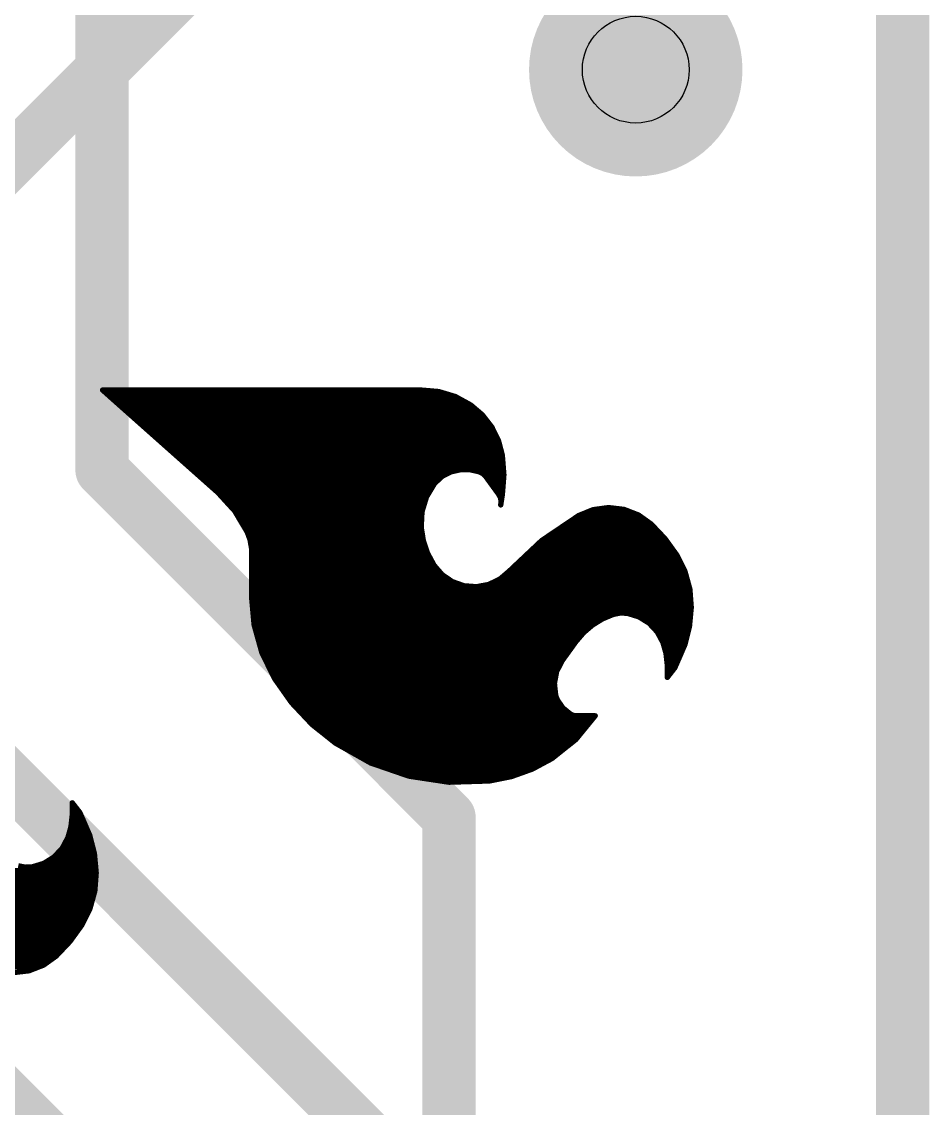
# Model space of a CAD drawing. Extents: x 0 to 108, y -13 to 32.
# Drawn here: x 18.67 to 22.99, y 12.84 to 18.01 of the extents above; entities that cross this region are included whole.
import ezdxf

# ---------------------------------------------------------------- set-up
doc = ezdxf.new("R2010")
doc.units = 0
for name, color, linetype in [('1', 12, 'CONTINUOUS'), ('16', 132, 'CONTINUOUS'), ('18', 110, 'CONTINUOUS'), ('20', 53, 'CONTINUOUS'), ('21', 41, 'CONTINUOUS'), ('22', 40, 'CONTINUOUS'), ('23', 53, 'CONTINUOUS'), ('44', 253, 'CONTINUOUS')]:
    doc.layers.add(name, color=color, linetype=linetype)

# ---------------------------------------------------------------- blocks, each defined once
blk = doc.blocks.new('ROUNDV')
at = {"const_width": 0.5}
blk.add_lwpolyline([(0, -0.25, 1), (0, 0.25, 1), (0, -0.25)], format="xyb", dxfattribs=at)

msp = doc.modelspace()

# ---------------------------------------------------------------- linework, layer by layer
at = {"layer": '1', "const_width": 0.254}
for points in [[(22.86, 30.48), (22.86, 0)], [(18.415, 17.145), (21.59, 20.32)], [(20.701, 12.319), (18.415, 14.605)], [(18.923, 12.573), (18.161, 13.335)]]:
    msp.add_lwpolyline(points, dxfattribs=at)
at = {"layer": '16', "const_width": 0.254}
for points in [[(22.86, 0), (22.86, 30.48)], [(19.05, 15.875), (19.05, 29.21)], [(20.701, 14.224), (19.05, 15.875)], [(20.701, 11.176), (20.701, 14.224)]]:
    msp.add_lwpolyline(points, dxfattribs=at)
at = {"layer": '16', "const_width": 0.127}
for points in [[(19.0949, 15.9199, 1), (19.0051, 15.8301)], [(18.9865, 15.875, 1), (19.1135, 15.875)], [(20.7645, 14.224, 1), (20.6375, 14.224)], [(20.6561, 14.1791, 1), (20.7459, 14.2689)]]:
    msp.add_lwpolyline(points, format="xyb", dxfattribs=at)
at = {"layer": '20', "const_width": 0.254}
msp.add_lwpolyline([(22.86, 0), (22.86, 30.48)], dxfattribs=at)
at = {"layer": '21', "const_width": 0.0127}
for points in [[(19.0525, 16.2623, 1), (19.0525, 16.2495)], [(19.0567, 16.2606, 1), (19.0483, 16.2512)], [(19.081, 16.237, 1), (19.081, 16.2242)], [(20.5694, 16.2622, 1), (20.5684, 16.2496)], [(20.5689, 16.2495, 1), (20.5689, 16.2623)], [(20.6539, 16.255, 1), (20.6502, 16.2429)], [(20.6515, 16.2426, 1), (20.6526, 16.2553)], [(20.713, 16.2242, 1), (20.713, 16.237)], [(20.735, 16.2305, 1), (20.7289, 16.2193)], [(20.7301, 16.2188, 1), (20.7338, 16.231)], [(19.1096, 16.2116, 1), (19.1096, 16.1989)], [(19.1381, 16.1862, 1), (19.1381, 16.1734)], [(20.7679, 16.1989, 1), (20.7679, 16.2116)], [(20.8092, 16.1896, 1), (20.801, 16.18)], [(20.802, 16.1792, 1), (20.8082, 16.1904)], [(20.811, 16.1734, 1), (20.811, 16.1862)], [(19.1667, 16.1608, 1), (19.1667, 16.1481)], [(19.1953, 16.1354, 1), (19.1953, 16.1227)], [(20.8407, 16.1481, 1), (20.8407, 16.1608)], [(20.8651, 16.1417, 1), (20.8551, 16.1339)], [(20.856, 16.133, 1), (20.8642, 16.1427)], [(20.867, 16.1227, 1), (20.867, 16.1354)], [(19.2239, 16.11, 1), (19.2239, 16.0972)], [(19.2525, 16.0846, 1), (19.2525, 16.0719)], [(20.8868, 16.0972, 1), (20.8868, 16.11)], [(20.9102, 16.0836, 1), (20.8988, 16.078)], [(20.8995, 16.0769, 1), (20.9095, 16.0847)], [(20.9058, 16.0719, 1), (20.9058, 16.0846)], [(19.281, 16.0592, 1), (19.281, 16.0465)], [(19.3096, 16.0338, 1), (19.3096, 16.021)], [(20.9184, 16.0465, 1), (20.9184, 16.0592)], [(20.9427, 16.0176, 1), (20.9304, 16.0144)], [(20.9309, 16.021, 1), (20.9309, 16.0338)], [(20.9309, 16.0132, 1), (20.9423, 16.0188)], [(19.3382, 16.0084, 1), (19.3382, 15.9957)], [(19.3668, 15.983, 1), (19.3668, 15.9703)], [(20.9403, 15.9957, 1), (20.9403, 16.0084)], [(20.947, 15.9703, 1), (20.947, 15.983)], [(19.3954, 15.9575, 1), (19.3954, 15.9449)], [(19.424, 15.9322, 1), (19.424, 15.9195)], [(20.9613, 15.9466, 1), (20.9487, 15.9456)], [(20.9489, 15.9445, 1), (20.9611, 15.9477)], [(20.9537, 15.9449, 1), (20.9537, 15.9575)], [(20.9566, 15.9195, 1), (20.9566, 15.9322)], [(19.4525, 15.9068, 1), (19.4525, 15.8941)], [(19.4811, 15.8813, 1), (19.4811, 15.8687)], [(20.7098, 15.8735, 1), (20.7126, 15.8611)], [(20.7141, 15.8616, 1), (20.7083, 15.873)], [(20.7457, 15.8687, 1), (20.7457, 15.8813)], [(20.7557, 15.8836, 1), (20.7557, 15.8709)], [(20.7571, 15.871, 1), (20.7543, 15.8834)], [(20.8027, 15.8834, 1), (20.7999, 15.871)], [(20.8013, 15.8709, 1), (20.8013, 15.8836)], [(20.8113, 15.8813, 1), (20.8113, 15.8687)], [(20.8488, 15.8729, 1), (20.8428, 15.8617)], [(20.8444, 15.8611, 1), (20.8472, 15.8735)], [(20.8674, 15.8627, 1), (20.8583, 15.8539)], [(20.8599, 15.8527, 1), (20.8658, 15.8639)], [(20.9586, 15.8941, 1), (20.9586, 15.9068)], [(20.9606, 15.8687, 1), (20.9606, 15.8813)], [(19.5097, 15.8559, 1), (19.5097, 15.8433)], [(19.5383, 15.8306, 1), (19.5383, 15.8179)], [(20.628, 15.816, 1), (20.6368, 15.8068)], [(20.6378, 15.8081, 1), (20.627, 15.8147)], [(20.6458, 15.8179, 1), (20.6458, 15.8306)], [(20.6649, 15.8507, 1), (20.6706, 15.8394)], [(20.6721, 15.8405, 1), (20.6634, 15.8497)], [(20.6766, 15.8433, 1), (20.6766, 15.8559)], [(20.8713, 15.8559, 1), (20.8713, 15.8433)], [(20.8814, 15.8482, 1), (20.8712, 15.8408)], [(20.8718, 15.8401, 1), (20.8808, 15.8489)], [(20.891, 15.8306, 1), (20.891, 15.8179)], [(20.9687, 15.8516, 1), (20.956, 15.8526)], [(20.956, 15.8516, 1), (20.9687, 15.8526)], [(20.9602, 15.8179, 1), (20.9602, 15.8306)], [(20.9622, 15.8433, 1), (20.9622, 15.8559)], [(19.5669, 15.8051, 1), (19.5669, 15.7925)], [(19.5955, 15.7797, 1), (19.5955, 15.7671)], [(19.6059, 15.7726, 1), (19.5965, 15.764)], [(19.597, 15.7636, 1), (19.6054, 15.773)], [(20.6095, 15.7671, 1), (20.6095, 15.7797)], [(20.6248, 15.7925, 1), (20.6248, 15.8051)], [(20.9095, 15.8051, 1), (20.9095, 15.7925)], [(20.9279, 15.7797, 1), (20.9279, 15.7671)], [(20.9428, 15.7636, 1), (20.9316, 15.7576)], [(20.9321, 15.7569, 1), (20.9423, 15.7643)], [(20.9613, 15.7571, 1), (20.9487, 15.7591)], [(20.9487, 15.7586, 1), (20.9613, 15.7576)], [(20.9562, 15.7671, 1), (20.9562, 15.7797)], [(20.9582, 15.7925, 1), (20.9582, 15.8051)], [(19.6198, 15.7544, 1), (19.6198, 15.7417)], [(19.6431, 15.7289, 1), (19.6431, 15.7163)], [(20.5864, 15.7163, 1), (20.5864, 15.7289)], [(20.5887, 15.7513, 1), (20.5996, 15.7447)], [(20.6003, 15.7461, 1), (20.5881, 15.7498)], [(20.5942, 15.7417, 1), (20.5942, 15.7544)], [(20.944, 15.7544, 1), (20.944, 15.7417)], [(20.9518, 15.7462, 1), (20.9394, 15.7437)], [(20.94, 15.7419, 1), (20.9512, 15.7479)], [(20.9411, 15.7108, 1), (20.9537, 15.7088)], [(20.9411, 15.7104, 1), (20.9537, 15.7092)], [(20.9486, 15.7289, 1), (20.9486, 15.7163)], [(20.9554, 15.7269, 1), (20.9428, 15.7281)], [(20.9429, 15.7262, 1), (20.9553, 15.7288)], [(20.9494, 15.7163, 1), (20.9494, 15.7289)], [(20.9534, 15.7417, 1), (20.9534, 15.7544)], [(19.6663, 15.7035, 1), (19.6663, 15.6909)], [(19.6862, 15.6847, 1), (19.6753, 15.6783)], [(19.6761, 15.6772, 1), (19.6854, 15.6858)], [(19.6865, 15.6782, 1), (19.6865, 15.6655)], [(20.5789, 15.6768, 1), (20.5662, 15.6775)], [(20.5665, 15.679, 1), (20.5786, 15.6753)], [(20.5723, 15.6655, 1), (20.5723, 15.6782)], [(20.5787, 15.6909, 1), (20.5787, 15.7035)], [(21.3158, 15.6649, 1), (21.3206, 15.6531)], [(21.3218, 15.6537, 1), (21.3146, 15.6643)], [(21.3497, 15.6782, 1), (21.3497, 15.6655)], [(21.3861, 15.6933, 1), (21.3878, 15.6807)], [(21.3893, 15.6811, 1), (21.3845, 15.6928)], [(21.4612, 15.7032, 1), (21.4597, 15.6906)], [(21.4613, 15.6906, 1), (21.4596, 15.7032)], [(21.5364, 15.6942, 1), (21.5318, 15.6823)], [(21.5334, 15.682, 1), (21.5349, 15.6946)], [(21.5768, 15.6655, 1), (21.5768, 15.6782)], [(21.607, 15.6667, 1), (21.5996, 15.6564)], [(21.601, 15.6556, 1), (21.6056, 15.6675)], [(19.7016, 15.6527, 1), (19.7016, 15.6401)], [(19.7167, 15.6273, 1), (19.7167, 15.6147)], [(20.5752, 15.6042, 1), (20.5626, 15.6022)], [(20.5626, 15.6035, 1), (20.5752, 15.6029)], [(20.5698, 15.6147, 1), (20.5698, 15.6273)], [(20.571, 15.6401, 1), (20.571, 15.6527)], [(21.2619, 15.6273, 1), (21.2619, 15.6147)], [(21.2995, 15.6527, 1), (21.2995, 15.6401)], [(21.6245, 15.6401, 1), (21.6245, 15.6527)], [(21.6683, 15.6228, 1), (21.6591, 15.614)], [(21.66, 15.6132, 1), (21.6674, 15.6236)], [(21.6601, 15.6147, 1), (21.6601, 15.6273)], [(19.7318, 15.602, 1), (19.7318, 15.5893)], [(19.7469, 15.5825, 1), (19.7349, 15.5781)], [(19.7354, 15.5771, 1), (19.7464, 15.5835)], [(19.7446, 15.5766, 1), (19.7446, 15.5639)], [(19.7537, 15.5511, 1), (19.7537, 15.5385)], [(20.5701, 15.5893, 1), (20.5701, 15.602)], [(20.5742, 15.5639, 1), (20.5742, 15.5766)], [(20.5782, 15.5385, 1), (20.5782, 15.5511)], [(21.1489, 15.5511, 1), (21.1489, 15.5385)], [(21.1866, 15.5766, 1), (21.1866, 15.5639)], [(21.2242, 15.602, 1), (21.2242, 15.5893)], [(21.6853, 15.5893, 1), (21.6853, 15.602)], [(21.7093, 15.5639, 1), (21.7093, 15.5766)], [(21.7347, 15.5525, 1), (21.7244, 15.5451)], [(21.7249, 15.5444, 1), (21.7342, 15.5532)], [(21.7325, 15.5385, 1), (21.7325, 15.5511)], [(19.7606, 15.5442, 1), (19.7481, 15.542)], [(19.7484, 15.5409, 1), (19.7603, 15.5452)], [(19.7585, 15.5258, 1), (19.7585, 15.5131)], [(19.7676, 15.5041, 1), (19.7549, 15.5041)], [(19.7549, 15.503, 1), (19.7675, 15.5052)], [(19.7612, 15.5004, 1), (19.7612, 15.4877)], [(20.585, 15.5419, 1), (20.573, 15.5379)], [(20.5727, 15.5389, 1), (20.5852, 15.5409)], [(20.5859, 15.5131, 1), (20.5859, 15.5258)], [(20.5945, 15.4877, 1), (20.5945, 15.5004)], [(21.0932, 15.5004, 1), (21.0932, 15.4877)], [(21.1201, 15.5258, 1), (21.1201, 15.5131)], [(21.1388, 15.5456, 1), (21.1459, 15.5351)], [(21.1467, 15.5358, 1), (21.138, 15.545)], [(21.7508, 15.5131, 1), (21.7508, 15.5258)], [(21.7691, 15.4877, 1), (21.7691, 15.5004)], [(19.7612, 15.4749, 1), (19.7612, 15.4623)], [(19.7612, 15.4496, 1), (19.7612, 15.4369)], [(20.6051, 15.4822, 1), (20.5939, 15.4762)], [(20.5935, 15.4772, 1), (20.6055, 15.4812)], [(20.6052, 15.4623, 1), (20.6052, 15.4749)], [(20.6189, 15.4369, 1), (20.6189, 15.4496)], [(21.0393, 15.4496, 1), (21.0393, 15.4369)], [(21.0662, 15.4749, 1), (21.0662, 15.4623)], [(21.7913, 15.4739, 1), (21.7799, 15.4683)], [(21.7804, 15.4674, 1), (21.7908, 15.4748)], [(21.7868, 15.4623, 1), (21.7868, 15.4749)], [(21.7995, 15.4369, 1), (21.7995, 15.4496)], [(19.7612, 15.4242, 1), (19.7612, 15.4115)], [(19.7612, 15.3987, 1), (19.7612, 15.3861)], [(20.6347, 15.4269, 1), (20.6251, 15.4187)], [(20.6243, 15.4198, 1), (20.6355, 15.4258)], [(20.6342, 15.4115, 1), (20.6342, 15.4242)], [(20.656, 15.3861, 1), (20.656, 15.3987)], [(20.9851, 15.3987, 1), (20.9851, 15.3861)], [(20.9836, 15.3995, 1), (20.9924, 15.3903)], [(20.9921, 15.3901, 1), (20.9839, 15.3997)], [(21.0123, 15.4242, 1), (21.0123, 15.4115)], [(21.8121, 15.4115, 1), (21.8121, 15.4242)], [(21.8305, 15.3948, 1), (21.8183, 15.3914)], [(21.8187, 15.3903, 1), (21.8301, 15.3959)], [(21.8246, 15.3861, 1), (21.8246, 15.3987)], [(19.7612, 15.3734, 1), (19.7612, 15.3607)], [(19.7612, 15.348, 1), (19.7612, 15.3353)], [(20.6719, 15.3832, 1), (20.6648, 15.3727)], [(20.6635, 15.3738, 1), (20.6732, 15.3821)], [(20.6844, 15.3607, 1), (20.6844, 15.3734)], [(20.7192, 15.3506, 1), (20.715, 15.3386)], [(20.7135, 15.3394, 1), (20.7207, 15.3498)], [(20.7256, 15.3353, 1), (20.7256, 15.348)], [(20.9117, 15.348, 1), (20.9117, 15.3353)], [(20.9389, 15.3614, 1), (20.9472, 15.3517)], [(20.9458, 15.3508, 1), (20.9403, 15.3623)], [(20.9553, 15.3734, 1), (20.9553, 15.3607)], [(21.8316, 15.3607, 1), (21.8316, 15.3734)], [(21.8386, 15.3353, 1), (21.8386, 15.348)], [(19.7612, 15.3225, 1), (19.7612, 15.3099)], [(19.7612, 15.2972, 1), (19.7612, 15.2845)], [(20.7733, 15.3313, 1), (20.7723, 15.3186)], [(20.7707, 15.319, 1), (20.7749, 15.3309)], [(20.8305, 15.3266, 1), (20.8328, 15.3141)], [(20.8312, 15.314, 1), (20.8322, 15.3267)], [(20.887, 15.3369, 1), (20.8925, 15.3254)], [(20.8909, 15.3249, 1), (20.8886, 15.3374)], [(21.8539, 15.3096, 1), (21.8412, 15.3086)], [(21.8415, 15.3074, 1), (21.8537, 15.3108)], [(21.8456, 15.3099, 1), (21.8456, 15.3225)], [(21.849, 15.2845, 1), (21.849, 15.2972)], [(19.7675, 15.2761, 1), (19.7549, 15.2749)], [(19.7549, 15.2755, 1), (19.7676, 15.2755)], [(19.7621, 15.2718, 1), (19.7621, 15.2591)], [(19.7644, 15.2463, 1), (19.7644, 15.2337)], [(21.8509, 15.2591, 1), (21.8509, 15.2718)], [(21.8528, 15.2337, 1), (21.8528, 15.2463)], [(19.7667, 15.221, 1), (19.7667, 15.2083)], [(19.7691, 15.1956, 1), (19.7691, 15.1829)], [(21.4821, 15.1953, 1), (21.4845, 15.1829)], [(21.4857, 15.1832, 1), (21.4809, 15.195)], [(21.4838, 15.1829, 1), (21.4838, 15.1956)], [(21.5163, 15.202, 1), (21.5158, 15.1893)], [(21.5173, 15.1894, 1), (21.5148, 15.2018)], [(21.5512, 15.2003, 1), (21.5476, 15.1881)], [(21.5491, 15.1879, 1), (21.5497, 15.2005)], [(21.566, 15.1956, 1), (21.566, 15.1829)], [(21.8605, 15.2216, 1), (21.8479, 15.2228)], [(21.8479, 15.2217, 1), (21.8605, 15.2227)], [(21.8511, 15.1829, 1), (21.8511, 15.1956)], [(21.8535, 15.2083, 1), (21.8535, 15.221)], [(19.7714, 15.1701, 1), (19.7714, 15.1575)], [(19.7797, 15.1409, 1), (19.7675, 15.1375)], [(19.7673, 15.1386, 1), (19.7799, 15.1398)], [(19.7738, 15.1448, 1), (19.7738, 15.1321)], [(21.381, 15.1437, 1), (21.3876, 15.1329)], [(21.3884, 15.1335, 1), (21.3802, 15.1431)], [(21.3845, 15.1321, 1), (21.3845, 15.1448)], [(21.4293, 15.1735, 1), (21.4342, 15.1618)], [(21.4256, 15.1575, 1), (21.4256, 15.1701)], [(21.4351, 15.1622, 1), (21.4285, 15.173)], [(21.6078, 15.183, 1), (21.6011, 15.1722)], [(21.6026, 15.1715, 1), (21.6063, 15.1837)], [(21.6267, 15.1701, 1), (21.6267, 15.1575)], [(21.6579, 15.1516, 1), (21.6486, 15.1429)], [(21.6499, 15.1419, 1), (21.6566, 15.1527)], [(21.6616, 15.1448, 1), (21.6616, 15.1321)], [(21.8518, 15.1306, 1), (21.8395, 15.1337)], [(21.8462, 15.1321, 1), (21.8462, 15.1448)], [(21.8487, 15.1575, 1), (21.8487, 15.1701)], [(19.7809, 15.1194, 1), (19.7809, 15.1067)], [(19.788, 15.0939, 1), (19.788, 15.0813)], [(21.3296, 15.0813, 1), (21.3296, 15.0939)], [(21.3378, 15.1068, 1), (21.346, 15.0971)], [(21.3467, 15.0978, 1), (21.3371, 15.1061)], [(21.3548, 15.1067, 1), (21.3548, 15.1194)], [(21.6853, 15.1194, 1), (21.6853, 15.1067)], [(21.6981, 15.1082, 1), (21.6869, 15.1023)], [(21.6879, 15.1009, 1), (21.6972, 15.1096)], [(21.7019, 15.0939, 1), (21.7019, 15.0813)], [(21.8345, 15.0813, 1), (21.8345, 15.0939)], [(21.8393, 15.1328, 1), (21.852, 15.1315)], [(21.8409, 15.1067, 1), (21.8409, 15.1194)], [(19.7951, 15.0686, 1), (19.7951, 15.0559)], [(19.8022, 15.0432, 1), (19.8022, 15.0305)], [(21.289, 15.0305, 1), (21.289, 15.0432)], [(21.3007, 15.0637, 1), (21.3103, 15.0555)], [(21.3106, 15.0559, 1), (21.3004, 15.0633)], [(21.3077, 15.0559, 1), (21.3077, 15.0686)], [(21.7154, 15.0686, 1), (21.7154, 15.0559)], [(21.7256, 15.0562, 1), (21.7134, 15.0528)], [(21.7139, 15.0515, 1), (21.7251, 15.0575)], [(21.7245, 15.0432, 1), (21.7245, 15.0305)], [(21.8175, 15.0459, 1), (21.8299, 15.0429)], [(21.8295, 15.0418, 1), (21.8179, 15.047)], [(21.8203, 15.0305, 1), (21.8203, 15.0432)], [(21.8282, 15.0559, 1), (21.8282, 15.0686)], [(19.8093, 15.0177, 1), (19.8093, 15.0051)], [(19.8161, 15.0101, 1), (19.8047, 15.0046)], [(19.8043, 15.0056, 1), (19.8165, 15.009)], [(19.8208, 14.9924, 1), (19.8208, 14.9797)], [(21.2524, 14.9797, 1), (21.2524, 14.9924)], [(21.2707, 15.0051, 1), (21.2707, 15.0177)], [(21.7317, 15.0177, 1), (21.7317, 15.0051)], [(21.7403, 15.004, 1), (21.7277, 15.0026)], [(21.7279, 15.0016, 1), (21.7401, 15.005)], [(21.7359, 14.9924, 1), (21.7359, 14.9797)], [(21.7925, 14.9884, 1), (21.8041, 14.9834)], [(21.8041, 14.9834, 1), (21.7925, 14.9884)], [(21.7983, 14.9797, 1), (21.7983, 14.9924)], [(21.8077, 15.0241, 1), (21.8193, 15.0189)], [(21.8193, 15.019, 1), (21.8077, 15.024)], [(21.8092, 15.0051, 1), (21.8092, 15.0177)], [(19.8332, 14.967, 1), (19.8332, 14.9543)], [(19.8456, 14.9415, 1), (19.8456, 14.9289)], [(21.2226, 14.9289, 1), (21.2226, 14.9415)], [(21.2344, 14.9719, 1), (21.2446, 14.9645)], [(21.2452, 14.9653, 1), (21.2338, 14.9711)], [(21.2356, 14.9543, 1), (21.2356, 14.967)], [(21.7388, 14.967, 1), (21.7388, 14.9543)], [(21.7463, 14.9504, 1), (21.7336, 14.9504)], [(21.7336, 14.9497, 1), (21.7462, 14.9511)], [(21.7399, 14.9415, 1), (21.7399, 14.9289)], [(21.7704, 14.938, 1), (21.782, 14.9329)], [(21.7812, 14.9316, 1), (21.7712, 14.9394)], [(21.776, 14.9289, 1), (21.776, 14.9415)], [(21.7872, 14.9543, 1), (21.7872, 14.967)], [(19.858, 14.9162, 1), (19.858, 14.9035)], [(19.8704, 14.8908, 1), (19.8704, 14.8781)], [(19.8756, 14.888, 1), (19.8652, 14.8806)], [(19.8647, 14.8815, 1), (19.8761, 14.8871)], [(21.2077, 14.9198, 1), (21.219, 14.914)], [(21.2196, 14.9158, 1), (21.2071, 14.9181)], [(21.2073, 14.8781, 1), (21.2073, 14.8908)], [(21.212, 14.9035, 1), (21.212, 14.9162)], [(21.7399, 14.9162, 1), (21.7399, 14.9035)], [(21.7463, 14.8895, 1), (21.7336, 14.8895)], [(21.7354, 14.894, 1), (21.7444, 14.885)], [(21.7336, 14.8894, 1), (21.7463, 14.8894)], [(21.7336, 14.8894, 1), (21.7463, 14.8894)], [(21.7374, 14.8959, 1), (21.7474, 14.8881)], [(21.7469, 14.8875, 1), (21.7379, 14.8965)], [(21.7562, 14.9035, 1), (21.7562, 14.9162)], [(19.8883, 14.8653, 1), (19.8883, 14.8527)], [(19.9062, 14.8399, 1), (19.9062, 14.8273)], [(21.2092, 14.861, 1), (21.1965, 14.8597)], [(21.1966, 14.8615, 1), (21.2091, 14.8592)], [(21.203, 14.8527, 1), (21.203, 14.8653)], [(21.2057, 14.8273, 1), (21.2057, 14.8399)], [(19.9241, 14.8146, 1), (19.9241, 14.8019)], [(19.9421, 14.7891, 1), (19.9421, 14.7765)], [(21.215, 14.8053, 1), (21.203, 14.8009)], [(21.2027, 14.8024, 1), (21.2153, 14.8038)], [(21.2085, 14.8019, 1), (21.2085, 14.8146)], [(21.2218, 14.7863, 1), (21.2114, 14.7791)], [(21.2106, 14.7805, 1), (21.2226, 14.7849)], [(21.2166, 14.7765, 1), (21.2166, 14.7891)], [(19.9567, 14.7729, 1), (19.9475, 14.7642)], [(19.9469, 14.7649, 1), (19.9573, 14.7722)], [(19.9626, 14.7637, 1), (19.9626, 14.7511)], [(19.9866, 14.7384, 1), (19.9866, 14.7257)], [(21.234, 14.7511, 1), (21.234, 14.7637)], [(21.2474, 14.7488, 1), (21.2394, 14.7389)], [(21.2381, 14.7402, 1), (21.2486, 14.7474)], [(21.2581, 14.7257, 1), (21.2581, 14.7384)], [(20.0105, 14.7129, 1), (20.0105, 14.7003)], [(20.0344, 14.6875, 1), (20.0344, 14.6749)], [(21.2826, 14.72, 1), (21.2776, 14.7084)], [(21.2761, 14.7093, 1), (21.2841, 14.7191)], [(21.2944, 14.7148, 1), (21.2927, 14.7022)], [(21.2911, 14.7026, 1), (21.2961, 14.7143)], [(21.3081, 14.7128, 1), (21.3081, 14.7002)], [(21.3072, 14.7002, 1), (21.309, 14.7128)], [(21.3074, 14.7003, 1), (21.3074, 14.7129)], [(21.3763, 14.6749, 1), (21.3763, 14.6875)], [(21.4019, 14.7025, 1), (21.3921, 14.7105)], [(21.397, 14.7002, 1), (21.397, 14.7128)], [(20.0533, 14.6704, 1), (20.0453, 14.6605)], [(20.0447, 14.6611, 1), (20.0539, 14.6698)], [(20.0614, 14.6622, 1), (20.0614, 14.6495)], [(20.0932, 14.6367, 1), (20.0932, 14.6241)], [(21.3347, 14.6241, 1), (21.3347, 14.6367)], [(21.3555, 14.6495, 1), (21.3555, 14.6622)], [(20.125, 14.6113, 1), (20.125, 14.5987)], [(20.1567, 14.586, 1), (20.1567, 14.5733)], [(20.1631, 14.5825, 1), (20.1569, 14.5715)], [(20.156, 14.572, 1), (20.164, 14.582)], [(21.2869, 14.5733, 1), (21.2869, 14.586)], [(21.3, 14.598, 1), (21.3098, 14.5899)], [(21.3089, 14.589, 1), (21.301, 14.5989)], [(21.314, 14.5987, 1), (21.314, 14.6113)], [(20.2005, 14.5606, 1), (20.2005, 14.5479)], [(20.2456, 14.5351, 1), (20.2456, 14.5225)], [(21.2232, 14.5225, 1), (21.2232, 14.5351)], [(21.2551, 14.5479, 1), (21.2551, 14.5606)], [(20.2907, 14.5098, 1), (20.2907, 14.4971)], [(20.3301, 14.4883, 1), (20.326, 14.4763)], [(20.325, 14.4768, 1), (20.3312, 14.4879)], [(20.3406, 14.4844, 1), (20.3406, 14.4717)], [(21.1441, 14.4717, 1), (21.1441, 14.4844)], [(21.1872, 14.5083, 1), (21.1952, 14.4983)], [(21.1942, 14.4977, 1), (21.1882, 14.5089)], [(21.1913, 14.4971, 1), (21.1913, 14.5098)], [(20.4144, 14.4589, 1), (20.4144, 14.4463)], [(20.4882, 14.4336, 1), (20.4882, 14.4209)], [(20.5114, 14.4258, 1), (20.5095, 14.4132)], [(20.5084, 14.4135, 1), (20.5125, 14.4255)], [(20.9958, 14.4233, 1), (21.0001, 14.4114)], [(20.9992, 14.4111, 1), (20.9967, 14.4236)], [(21.0254, 14.4209, 1), (21.0254, 14.4336)], [(21.0948, 14.4588, 1), (21.1008, 14.4476)], [(21.0999, 14.4472, 1), (21.0956, 14.4591)], [(21.0962, 14.4463, 1), (21.0962, 14.4589)], [(20.6276, 14.4082, 1), (20.6276, 14.3955)], [(20.701, 14.397, 1), (20.7014, 14.3843)], [(20.7002, 14.3844, 1), (20.7021, 14.3969)], [(20.8928, 14.4029, 1), (20.8952, 14.3905)], [(20.8942, 14.3904, 1), (20.8938, 14.403)], [(20.9197, 14.3955, 1), (20.9197, 14.4082)]]:
    msp.add_lwpolyline(points, format="xyb", dxfattribs=at)
at = {"layer": '21', "const_width": 0.0254}
for points in [[(20.5689, 16.2559), (19.0525, 16.2559)], [(19.0525, 16.2559), (19.6012, 15.7683)], [(19.081, 16.2306), (20.713, 16.2306)], [(20.652, 16.2489), (20.5689, 16.2559)], [(20.7319, 16.2249), (20.652, 16.2489)], [(20.8051, 16.1848), (20.7319, 16.2249)], [(19.1096, 16.2052), (20.7679, 16.2052)], [(19.1381, 16.1798), (20.811, 16.1798)], [(20.8601, 16.1378), (20.8051, 16.1848)], [(19.1667, 16.1544), (20.8407, 16.1544)], [(19.1953, 16.129), (20.867, 16.129)], [(20.9045, 16.0808), (20.8601, 16.1378)], [(19.2239, 16.1036), (20.8868, 16.1036)], [(19.2525, 16.0782), (20.9058, 16.0782)], [(20.9366, 16.016), (20.9045, 16.0808)], [(19.281, 16.0528), (20.9184, 16.0528)], [(19.3096, 16.0274), (20.9309, 16.0274)], [(20.955, 15.9461), (20.9366, 16.016)], [(19.3382, 16.002), (20.9403, 16.002)], [(19.3668, 15.9766), (20.947, 15.9766)], [(19.3954, 15.9512), (20.9537, 15.9512)], [(19.424, 15.9258), (20.9566, 15.9258)], [(20.9624, 15.8521), (20.955, 15.9461)], [(19.4525, 15.9004), (20.9586, 15.9004)], [(19.4811, 15.875), (20.7457, 15.875)], [(20.6678, 15.8451), (20.7112, 15.8673)], [(20.7112, 15.8673), (20.7557, 15.8772)], [(20.7557, 15.8772), (20.8013, 15.8772)], [(20.8013, 15.8772), (20.8458, 15.8673)], [(20.8113, 15.875), (20.9606, 15.875)], [(20.8458, 15.8673), (20.8629, 15.8583)], [(20.8629, 15.8583), (20.8763, 15.8445)], [(19.5097, 15.8496), (20.6766, 15.8496)], [(19.5383, 15.8242), (20.6458, 15.8242)], [(20.5942, 15.748), (20.6324, 15.8114)], [(20.6324, 15.8114), (20.6678, 15.8451)], [(20.8713, 15.8496), (20.9622, 15.8496)], [(20.8763, 15.8445), (20.9372, 15.7606)], [(20.891, 15.8242), (20.9602, 15.8242)], [(20.955, 15.7581), (20.9624, 15.8521)], [(19.5669, 15.7988), (20.6248, 15.7988)], [(19.5955, 15.7734), (20.6095, 15.7734)], [(19.6012, 15.7683), (19.6807, 15.6815)], [(20.9095, 15.7988), (20.9582, 15.7988)], [(20.9279, 15.7734), (20.9562, 15.7734)], [(20.9372, 15.7606), (20.9456, 15.7449)], [(20.9474, 15.7098), (20.955, 15.7581)], [(19.6198, 15.748), (20.5942, 15.748)], [(19.6431, 15.7226), (20.5864, 15.7226)], [(20.5726, 15.6772), (20.5942, 15.748)], [(20.944, 15.748), (20.9534, 15.748)], [(20.9456, 15.7449), (20.9491, 15.7275)], [(20.9491, 15.7275), (20.9474, 15.7098)], [(20.9486, 15.7226), (20.9494, 15.7226)], [(19.6663, 15.6972), (20.5787, 15.6972)], [(19.6807, 15.6815), (19.7409, 15.5803)], [(19.6865, 15.6718), (20.5723, 15.6718)], [(20.5689, 15.6032), (20.5726, 15.6772)], [(21.3182, 15.659), (21.1424, 15.5404)], [(21.3869, 15.687), (21.3182, 15.659)], [(21.3497, 15.6718), (21.5768, 15.6718)], [(21.4604, 15.6969), (21.3869, 15.687)], [(21.5341, 15.6883), (21.4604, 15.6969)], [(21.6033, 15.6615), (21.5341, 15.6883)], [(21.6637, 15.6184), (21.6033, 15.6615)], [(19.7016, 15.6464), (20.571, 15.6464)], [(19.7167, 15.621), (20.5698, 15.621)], [(20.579, 15.5399), (20.5689, 15.6032)], [(21.2619, 15.621), (21.6601, 15.621)], [(21.2995, 15.6464), (21.6245, 15.6464)], [(21.7296, 15.5488), (21.6637, 15.6184)], [(19.7318, 15.5956), (20.5701, 15.5956)], [(19.7409, 15.5803), (19.7544, 15.5431)], [(19.7446, 15.5702), (20.5742, 15.5702)], [(19.7537, 15.5448), (20.5782, 15.5448)], [(21.1489, 15.5448), (21.7325, 15.5448)], [(21.1866, 15.5702), (21.7093, 15.5702)], [(21.2242, 15.5956), (21.6853, 15.5956)], [(21.7856, 15.4711), (21.7296, 15.5488)], [(19.7544, 15.5431), (19.7612, 15.5041)], [(19.7585, 15.5194), (20.5859, 15.5194)], [(19.7612, 15.5041), (19.7612, 15.2755)], [(19.7612, 15.494), (20.5945, 15.494)], [(20.5995, 15.4792), (20.579, 15.5399)], [(21.1424, 15.5404), (20.988, 15.3949)], [(21.0932, 15.494), (21.7691, 15.494)], [(21.1201, 15.5194), (21.7508, 15.5194)], [(19.7612, 15.4686), (20.6052, 15.4686)], [(19.7612, 15.4432), (20.6189, 15.4432)], [(20.6299, 15.4228), (20.5995, 15.4792)], [(21.0393, 15.4432), (21.7995, 15.4432)], [(21.0662, 15.4686), (21.7868, 15.4686)], [(21.8244, 15.3931), (21.7856, 15.4711)], [(19.7612, 15.4178), (20.6342, 15.4178)], [(19.7612, 15.3924), (20.656, 15.3924)], [(20.6684, 15.378), (20.6299, 15.4228)], [(20.988, 15.3949), (20.9431, 15.3566)], [(20.9851, 15.3924), (21.8246, 15.3924)], [(21.0123, 15.4178), (21.8121, 15.4178)], [(21.8476, 15.3091), (21.8244, 15.3931)], [(19.7612, 15.367), (20.6844, 15.367)], [(19.7612, 15.3416), (20.7256, 15.3416)], [(20.7171, 15.3446), (20.6684, 15.378)], [(20.7728, 15.325), (20.7171, 15.3446)], [(20.9431, 15.3566), (20.8897, 15.3311)], [(20.9117, 15.3416), (21.8386, 15.3416)], [(20.9553, 15.367), (21.8316, 15.367)], [(19.7612, 15.3162), (21.8456, 15.3162)], [(19.7612, 15.2908), (21.849, 15.2908)], [(20.8317, 15.3204), (20.7728, 15.325)], [(20.8897, 15.3311), (20.8317, 15.3204)], [(21.8542, 15.2222), (21.8476, 15.3091)], [(19.7612, 15.2755), (19.7736, 15.1392)], [(19.7621, 15.2654), (21.8509, 15.2654)], [(19.7644, 15.24), (21.8528, 15.24)], [(19.7667, 15.2146), (21.8535, 15.2146)], [(19.7691, 15.1892), (21.4838, 15.1892)], [(21.4318, 15.1676), (21.4833, 15.1891)], [(21.4833, 15.1891), (21.516, 15.1956)], [(21.516, 15.1956), (21.5494, 15.1942)], [(21.5494, 15.1942), (21.6044, 15.1776)], [(21.566, 15.1892), (21.8511, 15.1892)], [(21.8457, 15.1322), (21.8542, 15.2222)], [(19.7714, 15.1638), (21.4256, 15.1638)], [(19.7736, 15.1392), (19.8104, 15.0073)], [(19.7738, 15.1384), (21.3845, 15.1384)], [(21.3419, 15.102), (21.3843, 15.1383)], [(21.3843, 15.1383), (21.4318, 15.1676)], [(21.6044, 15.1776), (21.6533, 15.1473)], [(21.6267, 15.1638), (21.8487, 15.1638)], [(21.6533, 15.1473), (21.6925, 15.1053)], [(21.6616, 15.1384), (21.8462, 15.1384)], [(21.8237, 15.0444), (21.8457, 15.1322)], [(19.7809, 15.113), (21.3548, 15.113)], [(19.788, 15.0876), (21.3296, 15.0876)], [(21.3055, 15.0596), (21.3419, 15.102)], [(21.6853, 15.113), (21.8409, 15.113)], [(21.6925, 15.1053), (21.7195, 15.0545)], [(21.7019, 15.0876), (21.8345, 15.0876)], [(19.7951, 15.0622), (21.3077, 15.0622)], [(19.8022, 15.0368), (21.289, 15.0368)], [(21.2395, 14.9682), (21.3055, 15.0596)], [(21.7154, 15.0622), (21.8282, 15.0622)], [(21.7195, 15.0545), (21.734, 15.0033)], [(21.7245, 15.0368), (21.8203, 15.0368)], [(21.8135, 15.0215), (21.8237, 15.0444)], [(19.8093, 15.0114), (21.2707, 15.0114)], [(19.8104, 15.0073), (19.8704, 14.8843)], [(19.8208, 14.986), (21.2524, 14.986)], [(21.7317, 15.0114), (21.8092, 15.0114)], [(21.734, 15.0033), (21.7399, 14.9504)], [(21.7359, 14.986), (21.7983, 14.986)], [(21.7762, 14.9355), (21.7983, 14.9859)], [(21.7983, 14.9859), (21.8135, 15.0215)], [(19.8332, 14.9606), (21.2356, 14.9606)], [(19.8456, 14.9352), (21.2226, 14.9352)], [(21.2133, 14.9169), (21.2395, 14.9682)], [(21.7388, 14.9606), (21.7872, 14.9606)], [(21.7399, 14.9504), (21.7399, 14.8894)], [(21.7399, 14.9352), (21.776, 14.9352)], [(21.7424, 14.892), (21.7762, 14.9355)], [(19.858, 14.9098), (21.212, 14.9098)], [(19.8704, 14.8844), (21.2073, 14.8844)], [(19.8704, 14.8843), (19.9521, 14.7686)], [(21.2029, 14.8603), (21.2133, 14.9169)], [(21.7399, 14.9098), (21.7562, 14.9098)], [(21.7399, 14.8895), (21.7424, 14.892)], [(21.7399, 14.8894), (21.7399, 14.8895)], [(19.8883, 14.859), (21.203, 14.859)], [(19.9062, 14.8336), (21.2057, 14.8336)], [(21.209, 14.8031), (21.2029, 14.8603)], [(19.9241, 14.8082), (21.2085, 14.8082)], [(19.9421, 14.7828), (21.2166, 14.7828)], [(21.2166, 14.7827), (21.209, 14.8031)], [(21.2434, 14.7438), (21.2166, 14.7827)], [(19.9521, 14.7686), (20.0493, 14.6654)], [(19.9626, 14.7574), (21.234, 14.7574)], [(19.9866, 14.732), (21.2581, 14.732)], [(21.2801, 14.7142), (21.2434, 14.7438)], [(20.0105, 14.7066), (21.3074, 14.7066)], [(20.0344, 14.6812), (21.3763, 14.6812)], [(21.2936, 14.7085), (21.2801, 14.7142)], [(21.3081, 14.7065), (21.2936, 14.7085)], [(21.3049, 14.5939), (21.397, 14.7065)], [(21.397, 14.7065), (21.3081, 14.7065)], [(20.0493, 14.6654), (20.16, 14.577)], [(20.0614, 14.6558), (21.3555, 14.6558)], [(20.0932, 14.6304), (21.3347, 14.6304)], [(20.125, 14.605), (21.314, 14.605)], [(20.1567, 14.5796), (21.2869, 14.5796)], [(20.16, 14.577), (20.3281, 14.4823)], [(21.1912, 14.5033), (21.3049, 14.5939)], [(20.2005, 14.5542), (21.2551, 14.5542)], [(20.2456, 14.5288), (21.2232, 14.5288)], [(20.2907, 14.5034), (21.1913, 14.5034)], [(20.3281, 14.4823), (20.5105, 14.4195)], [(20.3406, 14.478), (21.1441, 14.478)], [(21.0978, 14.4532), (21.1912, 14.5033)], [(20.4144, 14.4526), (21.0962, 14.4526)], [(20.4882, 14.4272), (21.0254, 14.4272)], [(20.5105, 14.4195), (20.7012, 14.3907)], [(20.894, 14.3967), (20.998, 14.4174)], [(20.998, 14.4174), (21.0978, 14.4532)], [(20.6276, 14.4018), (20.9197, 14.4018)], [(20.7012, 14.3907), (20.894, 14.3967)]]:
    msp.add_lwpolyline(points, dxfattribs=at)
at = {"layer": '22', "const_width": 0.0254}
for points in [[(18.9078, 14.2316), (18.9078, 14.2926)], [(18.9078, 14.2926), (18.9078, 14.2925)], [(18.9078, 14.2925), (18.9103, 14.29)], [(18.9078, 14.2748), (18.9221, 14.2748)], [(18.9103, 14.29), (18.9441, 14.2465)], [(18.9019, 14.1787), (18.9078, 14.2316)], [(18.9069, 14.224), (18.954, 14.224)], [(18.9078, 14.2494), (18.9419, 14.2494)], [(18.9441, 14.2465), (18.9662, 14.1961)], [(18.8874, 14.1275), (18.9019, 14.1787)], [(18.9003, 14.1732), (18.976, 14.1732)], [(18.9041, 14.1986), (18.9651, 14.1986)], [(18.9662, 14.1961), (18.9814, 14.1605)], [(18.9814, 14.1605), (18.9916, 14.1376)], [(18.8604, 14.0767), (18.8874, 14.1275)], [(18.8847, 14.1224), (18.9954, 14.1224)], [(18.8931, 14.1478), (18.9871, 14.1478)], [(18.9916, 14.1376), (19.0136, 14.0499)], [(18.8212, 14.0347), (18.8604, 14.0767)], [(18.8319, 14.0462), (19.0139, 14.0462)], [(18.8556, 14.0716), (19.0081, 14.0716)], [(18.8712, 14.097), (19.0018, 14.097)], [(19.0136, 14.0499), (19.0221, 13.9598)], [(18.7173, 13.9878), (18.7723, 14.0044)], [(18.7425, 13.9954), (19.0187, 13.9954)], [(18.7723, 14.0044), (18.8212, 14.0347)], [(18.7987, 14.0208), (19.0163, 14.0208)], [(16.9326, 13.9446), (19.0209, 13.9446)], [(16.9349, 13.97), (19.0211, 13.97)], [(18.6512, 13.9929), (18.6839, 13.9864)], [(18.6839, 13.9864), (18.7173, 13.9878)], [(19.0221, 13.9598), (19.0155, 13.8729)], [(16.9291, 13.8938), (19.0171, 13.8938)], [(16.9303, 13.9192), (19.019, 13.9192)], [(16.9291, 13.8684), (19.0142, 13.8684)], [(18.0741, 13.843), (19.0072, 13.843)], [(19.0155, 13.8729), (18.9923, 13.7889)], [(18.1201, 13.8176), (19.0002, 13.8176)], [(18.1499, 13.7922), (18.9932, 13.7922)], [(18.9923, 13.7889), (18.9535, 13.7109)], [(18.1774, 13.7668), (18.9813, 13.7668)], [(18.2044, 13.7414), (18.9687, 13.7414)], [(18.2313, 13.716), (18.956, 13.716)], [(18.2583, 13.6906), (18.9389, 13.6906)], [(18.9535, 13.7109), (18.8975, 13.6332)], [(18.2853, 13.6652), (18.9205, 13.6652)], [(18.313, 13.6398), (18.9022, 13.6398)], [(18.8975, 13.6332), (18.8316, 13.5636)], [(18.3506, 13.6144), (18.8797, 13.6144)], [(18.3883, 13.589), (18.8556, 13.589)], [(18.4259, 13.5636), (18.8316, 13.5636)], [(18.4636, 13.5382), (18.7961, 13.5382)], [(18.8316, 13.5636), (18.7712, 13.5205)], [(18.5112, 13.5128), (18.7514, 13.5128)], [(18.702, 13.4937), (18.6283, 13.4851)], [(18.7712, 13.5205), (18.702, 13.4937)]]:
    msp.add_lwpolyline(points, dxfattribs=at)
at = {"layer": '22', "const_width": 0.0127}
for points in [[(18.9142, 14.2926, 1), (18.9015, 14.2926)], [(18.9142, 14.2926, 1), (18.9015, 14.2926)], [(18.9123, 14.297, 1), (18.9033, 14.288)], [(18.9015, 14.2925, 1), (18.9142, 14.2925)], [(18.9078, 14.2812, 1), (18.9078, 14.2685)], [(18.9153, 14.2939, 1), (18.9053, 14.2861)], [(18.9058, 14.2855, 1), (18.9148, 14.2945)], [(18.9221, 14.2685, 1), (18.9221, 14.2812)], [(18.9069, 14.2303, 1), (18.9069, 14.2177)], [(18.9078, 14.2558, 1), (18.9078, 14.2431)], [(18.9141, 14.2309, 1), (18.9015, 14.2323)], [(18.9015, 14.2316, 1), (18.9142, 14.2316)], [(18.9499, 14.2491, 1), (18.9383, 14.244)], [(18.9391, 14.2426, 1), (18.9491, 14.2504)], [(18.9419, 14.2431, 1), (18.9419, 14.2558)], [(18.954, 14.2177, 1), (18.954, 14.2303)], [(18.9003, 14.1796, 1), (18.9003, 14.1669)], [(18.8956, 14.1794, 1), (18.9082, 14.178)], [(18.908, 14.177, 1), (18.8958, 14.1804)], [(18.9041, 14.205, 1), (18.9041, 14.1923)], [(18.972, 14.1986, 1), (18.9604, 14.1936)], [(18.9604, 14.1936, 1), (18.972, 14.1986)], [(18.9651, 14.1923, 1), (18.9651, 14.205)], [(18.9872, 14.1631, 1), (18.9756, 14.1579)], [(18.9756, 14.158, 1), (18.9872, 14.163)], [(18.976, 14.1669, 1), (18.976, 14.1796)], [(18.8847, 14.1288, 1), (18.8847, 14.1161)], [(18.8813, 14.1292, 1), (18.8935, 14.1258)], [(18.893, 14.1245, 1), (18.8818, 14.1305)], [(18.8931, 14.1541, 1), (18.8931, 14.1415)], [(18.9978, 14.1391, 1), (18.9854, 14.1361)], [(18.9858, 14.135, 1), (18.9974, 14.1402)], [(18.9871, 14.1415, 1), (18.9871, 14.1541)], [(18.9954, 14.1161, 1), (18.9954, 14.1288)], [(18.8319, 14.0526, 1), (18.8319, 14.0399)], [(18.8556, 14.0779, 1), (18.8556, 14.0653)], [(18.8548, 14.0797, 1), (18.866, 14.0738)], [(18.8651, 14.0724, 1), (18.8558, 14.0811)], [(18.8712, 14.1034, 1), (18.8712, 14.0907)], [(19.0018, 14.0907, 1), (19.0018, 14.1034)], [(19.0199, 14.0505, 1), (19.0072, 14.0492)], [(19.0081, 14.0653, 1), (19.0081, 14.0779)], [(19.0139, 14.0399, 1), (19.0139, 14.0526)], [(18.7425, 14.0017, 1), (18.7425, 13.9891)], [(18.769, 14.0098, 1), (18.7757, 13.999)], [(18.7742, 13.9983, 1), (18.7705, 14.0105)], [(18.7987, 14.0272, 1), (18.7987, 14.0145)], [(18.8165, 14.0391, 1), (18.8258, 14.0304)], [(18.8245, 14.0294, 1), (18.8178, 14.0401)], [(19.0074, 14.0483, 1), (19.0197, 14.0514)], [(19.0163, 14.0145, 1), (19.0163, 14.0272)], [(19.0187, 13.9891, 1), (19.0187, 14.0017)], [(18.6837, 13.9927, 1), (18.6842, 13.98)], [(18.6827, 13.9802, 1), (18.6852, 13.9926)], [(18.7155, 13.9939, 1), (18.7191, 13.9817)], [(18.7176, 13.9815, 1), (18.717, 13.9941)], [(19.0284, 13.9593, 1), (19.0158, 13.9603)], [(19.0158, 13.9592, 1), (19.0284, 13.9604)], [(19.0209, 13.9383, 1), (19.0209, 13.951)], [(19.0211, 13.9637, 1), (19.0211, 13.9764)], [(19.0171, 13.8875, 1), (19.0171, 13.9002)], [(19.019, 13.9129, 1), (19.019, 13.9255)], [(19.0072, 13.8367, 1), (19.0072, 13.8493)], [(19.0091, 13.8734, 1), (19.0218, 13.8724)], [(19.0216, 13.8712, 1), (19.0094, 13.8746)], [(19.0142, 13.8621, 1), (19.0142, 13.8748)], [(18.998, 13.7861, 1), (18.9866, 13.7917)], [(18.9932, 13.7859, 1), (18.9932, 13.7986)], [(19.0002, 13.8113, 1), (19.0002, 13.8239)], [(18.9687, 13.7351, 1), (18.9687, 13.7477)], [(18.9813, 13.7605, 1), (18.9813, 13.7731)], [(18.9862, 13.7906, 1), (18.9984, 13.7872)], [(18.9389, 13.6843, 1), (18.9389, 13.6969)], [(18.9478, 13.7137, 1), (18.9592, 13.7081)], [(18.9587, 13.7072, 1), (18.9483, 13.7146)], [(18.956, 13.7097, 1), (18.956, 13.7224)], [(18.9021, 13.6288, 1), (18.8928, 13.6376)], [(18.9022, 13.6335, 1), (18.9022, 13.6462)], [(18.9205, 13.6589, 1), (18.9205, 13.6715)], [(18.8556, 13.5827, 1), (18.8556, 13.5953)], [(18.8797, 13.6081, 1), (18.8797, 13.6207)], [(18.8923, 13.6369, 1), (18.9026, 13.6295)], [(18.7961, 13.5319, 1), (18.7961, 13.5445)], [(18.827, 13.568, 1), (18.8362, 13.5592)], [(18.8353, 13.5584, 1), (18.8279, 13.5688)], [(18.8316, 13.5573, 1), (18.8316, 13.57)], [(18.6997, 13.4997, 1), (18.7043, 13.4878)], [(18.7028, 13.4874, 1), (18.7013, 13.5)], [(18.7514, 13.5065, 1), (18.7514, 13.5191)], [(18.7675, 13.5256, 1), (18.7749, 13.5153)], [(18.7735, 13.5145, 1), (18.7689, 13.5264)]]:
    msp.add_lwpolyline(points, format="xyb", dxfattribs=at)
at = {"layer": '23'}
msp.add_point((19.05, 16.256), dxfattribs=at)
at = {"layer": '44'}
msp.add_circle((21.59, 17.78), 0.254, dxfattribs=at)

# ---------------------------------------------------------------- block references
at = {"layer": '18', "xscale": 1.016, "yscale": 1.016}
msp.add_blockref('ROUNDV', (21.59, 17.78), dxfattribs=at)
msp.add_blockref('ROUNDV', (21.59, 17.78), dxfattribs=at)

doc.saveas('drawing.dxf')
